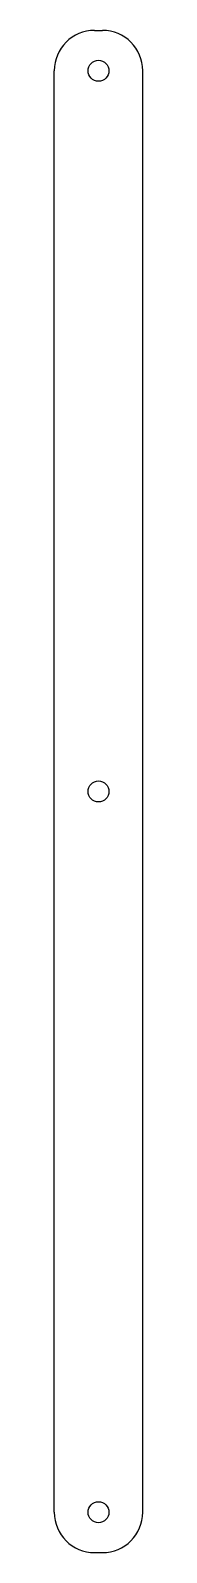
# Model space of a CAD drawing. Header units: millimetres. Extents: x -11 to 11, y -377 to 0.
import ezdxf

# ---------------------------------------------------------------- set-up
doc = ezdxf.new("R2010")
doc.units = ezdxf.units.MM

msp = doc.modelspace()

# ---------------------------------------------------------------- linework, layer by layer
at = {"color": 7, "linetype": 'Continuous', "lineweight": 25}
for p, q in [((-1, 0), (1, 0)), ((-11, -367.27), (-11, -10)), ((11, -367.27), (11, -10)), ((-1, -377.27), (1, -377.27))]:
    msp.add_line(p, q, dxfattribs=at)
for centre in [(0, -10), (0, -188.63), (0, -367.27)]:
    msp.add_circle(centre, 2.6, dxfattribs=at)
for centre, start, end in [((1, -10), 0, 90), ((-1, -10), 90, 180), ((-1, -367.27), 180, 270), ((1, -367.27), 270, 0)]:
    msp.add_arc(centre, 10, start, end, dxfattribs=at)

doc.saveas('drawing.dxf')
